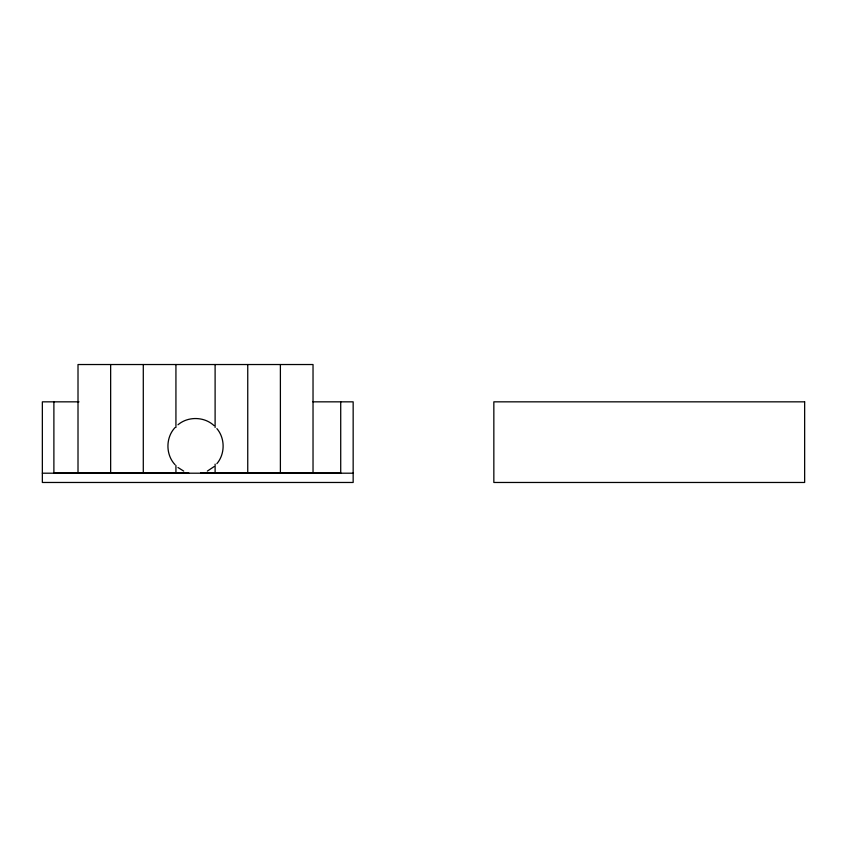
<?xml version="1.0" encoding="UTF-8"?>
<svg xmlns="http://www.w3.org/2000/svg" width="847" height="847" viewBox="0 0 847 847"><rect width="100%" height="100%" fill="white"/><g stroke="black" fill="none" stroke-linecap="round" stroke-linejoin="round"><path stroke-width="1.27" d="M216.885 463.669C225.196 453.897 225.196 438.365 216.885 428.603M175.043 427.576C165.567 437.592 165.567 454.68 175.043 464.696M214.079 466.612L207.335 471.112M177.986 424.771C188.108 416.131 204.402 416.533 214.079 425.649M79.004 401.838L42.35 401.838L42.35 482.472L353.157 482.472L353.157 401.838L312.967 401.838M188.712 473.092L53.89 473.092L53.89 401.838M200.612 473.092L340.716 473.092L340.716 401.838M42.35 473.198L353.157 473.198M188.997 473.335L78.009 473.335L78.009 364.528L313.03 364.528L313.03 473.335L200.75 473.335M183.704 471.112L177.986 467.491M280.389 364.528L280.389 473.335M247.748 364.528L247.748 473.335M215.106 364.528L215.106 427.449M215.106 464.156L215.106 473.335M175.932 364.528L175.932 427.449M175.932 465.469L175.932 473.335M143.291 364.528L143.291 473.335M110.65 364.528L110.65 473.335M804.65 401.838L493.843 401.838L493.843 482.472L804.65 482.472L804.65 401.838"/></g></svg>
